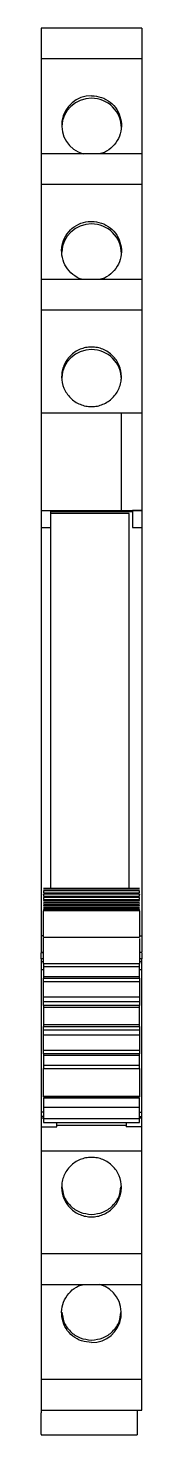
# Model space of a CAD drawing. Header units: millimetres. Extents: x 0 to 6.4, y 0 to 89.5.
import ezdxf

# ---------------------------------------------------------------- set-up
doc = ezdxf.new("R2010")
doc.units = ezdxf.units.MM

msp = doc.modelspace()

# ---------------------------------------------------------------- linework, layer by layer
at = {"color": 7, "linetype": 'Continuous', "lineweight": 25}
for p, q in [((6.4, 89.548), (0, 89.548)), ((0, 89.548), (0, 30.747)), ((6.4, 89.547), (0, 89.547)), ((6.4, 89.548), (6.4, 30.747)), ((6.4, 87.597), (0, 87.597)), ((6.4, 81.548), (0, 81.548)), ((6.4, 81.547), (0, 81.547)), ((6.4, 79.597), (0, 79.597)), ((6.4, 73.548), (0, 73.548)), ((6.4, 73.547), (0, 73.547)), ((6.4, 71.597), (0, 71.597)), ((0, 65.06), (6.4, 65.06)), ((5.1, 58.838), (5.1, 65.06)), ((0, 58.839), (5.1, 58.839)), ((0, 58.838), (5.1, 58.838)), ((0, 58.832), (0.6, 58.832)), ((0.6, 58.832), (0.6, 34.81)), ((5.8, 58.76), (0.6, 58.76)), ((5.6, 58.66), (0.6, 58.66)), ((5.1, 58.839), (6.4, 58.839)), ((5.6, 34.81), (5.6, 58.66)), ((6.4, 58.832), (5.8, 58.832)), ((5.8, 58.832), (5.8, 57.76)), ((0, 57.76), (0.6, 57.76)), ((5.8, 57.76), (6.4, 57.76)), ((6.253, 34.639), (0.147, 34.639)), ((6.253, 34.41), (0.147, 34.41)), ((6.253, 34.2), (0.147, 34.2)), ((0.15, 34.81), (6.25, 34.81)), ((0.15, 34.797), (6.25, 34.797)), ((0.15, 34.704), (6.25, 34.704)), ((0.15, 34.616), (0.15, 34.615)), ((0.15, 34.509), (6.25, 34.509)), ((0.15, 34.391), (0.15, 34.39)), ((0.15, 34.288), (6.25, 34.288)), ((0.15, 34.184), (0.15, 34.183)), ((0.15, 34.086), (6.25, 34.086)), ((6.25, 34.615), (6.25, 34.616)), ((6.25, 34.39), (6.25, 34.391)), ((6.25, 34.183), (6.25, 34.184)), ((6.253, 34.009), (0.147, 34.009)), ((6.253, 33.838), (0.147, 33.838)), ((6.253, 33.687), (0.147, 33.687)), ((6.253, 33.558), (0.147, 33.558)), ((6.253, 33.449), (0.147, 33.449)), ((0.15, 33.997), (0.15, 33.996)), ((6.25, 33.902), (0.15, 33.902)), ((0.15, 33.829), (0.15, 33.828)), ((6.25, 33.739), (0.15, 33.739)), ((6.25, 33.596), (0.15, 33.596)), ((6.25, 33.473), (0.15, 33.473)), ((6.25, 33.371), (0.15, 33.371)), ((0.15, 33.371), (0.15, 33.355)), ((6.25, 33.355), (0.15, 33.355)), ((6.25, 33.996), (6.25, 33.997)), ((6.25, 33.828), (6.25, 33.829)), ((6.25, 33.355), (6.25, 33.371)), ((0.15, 31.76), (0, 31.76)), ((0.147, 31.674), (6.253, 31.674)), ((0.15, 30.01), (0.15, 31.645)), ((6.25, 31.76), (6.4, 31.76)), ((6.25, 31.602), (6.25, 30.01)), ((0, 30.704), (0.15, 30.704)), ((6.4, 30.704), (6.25, 30.704)), ((6.4, 30.7), (6.4, 30.7)), ((0, 30.3), (0, 30.122)), ((0, 29.591), (0, 9.572)), ((0.15, 30.01), (6.25, 30.01)), ((0.15, 29.81), (6.25, 29.81)), ((0.15, 29.81), (0.15, 29.167)), ((6.25, 29.167), (6.25, 29.81)), ((6.4, 1.571), (6.4, 30.3)), ((0.15, 29.167), (6.25, 29.167)), ((0.15, 29.072), (6.25, 29.072)), ((0.15, 27.322), (0.15, 29.072)), ((6.25, 28.835), (0.15, 28.835)), ((6.25, 29.072), (6.25, 27.322)), ((6.25, 27.86), (0.15, 27.86)), ((6.25, 27.56), (0.15, 27.56)), ((6.25, 27.322), (0.15, 27.322)), ((0.15, 27.227), (6.25, 27.227)), ((0.15, 27.227), (0.15, 26.092)), ((6.25, 26.092), (6.25, 27.227)), ((6.25, 26.092), (0.15, 26.092)), ((0.15, 25.997), (6.25, 25.997)), ((0.15, 24.247), (0.15, 25.997)), ((6.25, 25.997), (6.25, 24.247)), ((6.25, 25.76), (0.15, 25.76)), ((0.15, 25.46), (6.25, 25.46)), ((0.15, 24.485), (6.25, 24.485)), ((6.25, 24.247), (0.15, 24.247)), ((6.25, 24.152), (0.15, 24.152)), ((0.15, 24.152), (0.15, 23.51)), ((6.25, 23.51), (0.15, 23.51)), ((0.15, 23.31), (6.25, 23.31)), ((0.15, 21.522), (0.15, 23.31)), ((6.25, 23.51), (6.25, 24.152)), ((6.25, 23.31), (6.25, 21.522)), ((6.25, 21.548), (0.15, 21.548)), ((0.15, 21.522), (6.25, 21.522)), ((0.15, 21.452), (6.25, 21.452)), ((6.25, 20.847), (0.15, 20.847)), ((0.15, 20.269), (0, 20.269)), ((0.15, 20.169), (0, 20.169)), ((0.147, 19.876), (6.253, 19.876)), ((6.25, 20.12), (0.15, 20.12)), ((1, 19.61), (1, 19.876)), ((1, 19.71), (5.4, 19.71)), ((5.4, 19.876), (5.4, 19.61)), ((6.25, 20.269), (6.4, 20.269)), ((6.4, 20.169), (6.25, 20.169)), ((0, 19.61), (1, 19.61)), ((6.4, 19.61), (5.4, 19.61)), ((6.4, 18.06), (0, 18.06)), ((6.4, 11.523), (0, 11.523)), ((-0.001, 9.571), (6.4, 9.571)), ((0, 9.572), (6.4, 9.572)), ((0, 9.571), (0, 1.572)), ((6.4, 3.523), (0, 3.523)), ((-0.001, 1.571), (6.4, 1.571)), ((0, 1.572), (6.4, 1.572)), ((0, 1.571), (0, 1.409)), ((6.1, 1.571), (6.1, -0.002)), ((-0.002, -0.002), (6.1, -0.002))]:
    msp.add_line(p, q, dxfattribs=at)
at = {"color": 8, "linetype": 'Continuous', "lineweight": 25}
for p, q in [((0.15, 30.7), (0, 30.7)), ((6.4, 30.7), (6.25, 30.7)), ((0.15, 30.3), (0, 30.3)), ((0, 30.122), (0.15, 30.122)), ((0.15, 29.591), (0, 29.591)), ((6.4, 30.3), (6.25, 30.3)), ((6.25, 30.122), (6.4, 30.122)), ((6.4, 29.591), (6.25, 29.591)), ((0.15, 20.534), (0, 20.534)), ((6.25, 20.534), (6.4, 20.534))]:
    msp.add_line(p, q, dxfattribs=at)
at = {"color": 7, "linetype": 'Continuous', "lineweight": 25}
for centre, radius, start, end in [((3.189, 83.36), 1.886, 89.65833, 253.83507), ((3.197, 83.191), 1.897, 89.91011, 176.8786), ((3.203, 83.191), 1.897, 0.07525, 90.09314), ((3.197, 75.191), 1.897, 89.91011, 176.8786), ((3.203, 75.191), 1.897, 0.07525, 90.09314), ((3.197, 67.191), 1.897, 89.91011, 176.8786), ((3.203, 67.191), 1.897, 0.07525, 90.09314), ((3.211, 7.76), 1.886, 269.65833, 73.83507)]:
    msp.add_arc(centre, radius, start, end, dxfattribs=at)
for points, knots in [([(3.2, 85.246), (3.414, 85.225), (3.84, 85.184), (4.409, 84.859), (4.841, 84.381), (5.089, 83.782), (5.124, 83.135), (4.943, 82.511), (4.563, 81.99), (4.12, 81.648), (3.799, 81.574), (3.687, 81.548)], [0, 0, 0, 0, 0.117041, 0.234077, 0.35126, 0.46854, 0.585659, 0.702612, 0.819652, 0.936895, 1, 1, 1, 1]), ([(2.664, 73.548), (2.633, 73.553), (2.392, 73.589), (1.994, 73.857), (1.558, 74.327), (1.311, 74.931), (1.276, 75.577), (1.458, 76.199), (1.836, 76.724), (2.367, 77.095), (2.852, 77.231), (3.344, 77.257), (3.841, 77.174), (4.409, 76.862), (4.841, 76.38), (5.089, 75.782), (5.124, 75.135), (4.943, 74.511), (4.563, 73.99), (4.12, 73.648), (3.799, 73.574), (3.687, 73.548)], [0, 0, 0, 0, 0.008594, 0.067358, 0.126197, 0.185083, 0.243889, 0.302612, 0.361378, 0.420246, 0.479117, 0.497896, 0.556663, 0.615427, 0.674265, 0.733152, 0.791958, 0.85068, 0.909446, 0.968315, 1, 1, 1, 1]), ([(3.2, 65.457), (3.075, 65.457), (2.951, 65.469), (2.708, 65.518), (2.588, 65.554), (2.358, 65.65), (2.248, 65.708), (2.042, 65.846), (1.944, 65.927), (1.681, 66.19), (1.54, 66.401), (1.35, 66.858), (1.3, 67.108), (1.3, 67.478), (1.312, 67.604), (1.361, 67.847), (1.397, 67.965), (1.492, 68.194), (1.551, 68.304), (1.688, 68.509), (1.767, 68.604), (1.944, 68.781), (2.04, 68.859), (2.246, 68.996), (2.357, 69.055), (2.587, 69.15), (2.705, 69.185), (2.949, 69.234), (3.075, 69.246), (3.326, 69.246), (3.449, 69.234), (3.692, 69.186), (3.813, 69.15), (4.043, 69.055), (4.152, 68.997), (4.358, 68.86), (4.456, 68.781), (4.719, 68.519), (4.861, 68.309), (5.05, 67.854), (5.1, 67.605), (5.1, 67.234), (5.088, 67.108), (5.04, 66.865), (5.004, 66.747), (4.909, 66.517), (4.849, 66.406), (4.712, 66.2), (4.633, 66.104), (4.456, 65.926), (4.36, 65.848), (4.154, 65.71), (4.043, 65.65), (3.813, 65.555), (3.695, 65.518), (3.451, 65.47), (3.326, 65.457), (3.2, 65.457)], [0, 0, 0, 0, 0.03125, 0.03125, 0.0625, 0.0625, 0.09375, 0.09375, 0.125, 0.125, 0.1875, 0.1875, 0.25, 0.25, 0.28125, 0.28125, 0.3125, 0.3125, 0.34375, 0.34375, 0.375, 0.375, 0.40625, 0.40625, 0.4375, 0.4375, 0.46875, 0.46875, 0.5, 0.5, 0.53125, 0.53125, 0.5625, 0.5625, 0.59375, 0.59375, 0.625, 0.625, 0.6875, 0.6875, 0.75, 0.75, 0.78125, 0.78125, 0.8125, 0.8125, 0.84375, 0.84375, 0.875, 0.875, 0.90625, 0.90625, 0.9375, 0.9375, 0.96875, 0.96875, 1, 1, 1, 1]), ([(0.15, 34.199), (0.15, 34.199), (0.15, 34.2), (0.15, 34.196), (0.15, 34.188), (0.15, 34.184)], [0, 0, 0, 0, 0.129712, 0.564856, 1, 1, 1, 1]), ([(6.25, 34.184), (6.25, 34.188), (6.25, 34.196), (6.25, 34.2), (6.25, 34.199), (6.25, 34.199)], [0, 0, 0, 0, 0.435144, 0.870288, 1, 1, 1, 1]), ([(0.15, 34.009), (0.15, 34.009), (0.15, 34.01), (0.15, 34.007), (0.15, 34), (0.15, 33.997)], [0, 0, 0, 0, 0.017258, 0.508629, 1, 1, 1, 1]), ([(0.15, 33.837), (0.15, 33.837), (0.15, 33.837), (0.15, 33.832), (0.15, 33.829)], [0, 0, 0, 0, 0.4372494, 1, 1, 1, 1]), ([(0.15, 33.687), (0.15, 33.687), (0.15, 33.687), (0.15, 33.683), (0.15, 33.681)], [0, 0, 0, 0, 0.338036, 1, 1, 1, 1]), ([(0.15, 31.69), (0.15, 31.687), (0.15, 31.676), (0.15, 31.796), (0.15, 32.028), (0.15, 32.342), (0.15, 32.682), (0.15, 32.996), (0.15, 33.248), (0.15, 33.319), (0.15, 33.355)], [0, 0, 0, 0, 0.062085, 0.196072, 0.33006, 0.464048, 0.598036, 0.732024, 0.866012, 1, 1, 1, 1]), ([(6.25, 33.997), (6.25, 34), (6.25, 34.007), (6.25, 34.01), (6.25, 34.009), (6.25, 34.009)], [0, 0, 0, 0, 0.491371, 0.982742, 1, 1, 1, 1]), ([(6.25, 33.829), (6.25, 33.832), (6.25, 33.837), (6.25, 33.837), (6.25, 33.837)], [0, 0, 0, 0, 0.562751, 1, 1, 1, 1]), ([(6.25, 33.681), (6.25, 33.683), (6.25, 33.687), (6.25, 33.687), (6.25, 33.687)], [0, 0, 0, 0, 0.661964, 1, 1, 1, 1]), ([(6.25, 33.355), (6.25, 33.319), (6.25, 33.248), (6.25, 32.996), (6.25, 32.682), (6.25, 32.342), (6.25, 32.028), (6.25, 31.796), (6.25, 31.676), (6.25, 31.687), (6.25, 31.69)], [0, 0, 0, 0, 0.133988, 0.267976, 0.401964, 0.535952, 0.66994, 0.803928, 0.937915, 1, 1, 1, 1]), ([(0, 30.3), (0, 30.405), (0, 30.509), (0, 30.657), (0, 30.7), (0, 30.7)], [0, 0, 0, 0, 0.5, 0.5, 1, 1, 1, 1]), ([(6.4, 30.7), (6.4, 30.699), (6.4, 30.656), (6.4, 30.508), (6.4, 30.404), (6.4, 30.3)], [0, 0, 0, 0, 0.5, 0.5, 1, 1, 1, 1]), ([(0, 30.122), (0, 30.086), (0, 30.013), (0, 29.905), (0, 29.799), (0, 29.694), (0, 29.625), (0, 29.591)], [0, 0, 0, 0, 0.2010596, 0.4005306, 0.5994694, 0.7989404, 1, 1, 1, 1]), ([(0.15, 23.51), (0.15, 23.51), (0.15, 23.488), (0.15, 23.414), (0.15, 23.362), (0.15, 23.31)], [0, 0, 0, 0, 0.5, 0.5, 1, 1, 1, 1]), ([(6.25, 23.31), (6.25, 23.362), (6.25, 23.414), (6.25, 23.488), (6.25, 23.51), (6.25, 23.51)], [0, 0, 0, 0, 0.5, 0.5, 1, 1, 1, 1]), ([(0.15, 21.452), (0.15, 21.423), (0.15, 21.338), (0.15, 21.112), (0.15, 20.971), (0.15, 20.847)], [0, 0, 0, 0, 0.5, 0.5, 1, 1, 1, 1]), ([(6.25, 20.847), (6.25, 20.971), (6.25, 21.112), (6.25, 21.338), (6.25, 21.423), (6.25, 21.452)], [0, 0, 0, 0, 0.5, 0.5, 1, 1, 1, 1]), ([(0.15, 20.12), (0.15, 20.08), (0.15, 20), (0.15, 19.92), (0.15, 19.877), (0.15, 19.88), (0.15, 19.881)], [0, 0, 0, 0, 0.284617, 0.569234, 0.85385, 1, 1, 1, 1]), ([(6.25, 19.881), (6.25, 19.88), (6.25, 19.877), (6.25, 19.92), (6.25, 20), (6.25, 20.08), (6.25, 20.12)], [0, 0, 0, 0, 0.14615, 0.430766, 0.715383, 1, 1, 1, 1]), ([(3.2, 13.874), (3.075, 13.874), (2.951, 13.886), (2.708, 13.934), (2.588, 13.97), (2.358, 14.065), (2.248, 14.123), (2.042, 14.259), (1.944, 14.339), (1.681, 14.6), (1.54, 14.811), (1.35, 15.266), (1.3, 15.515), (1.3, 15.886), (1.312, 16.011), (1.361, 16.255), (1.397, 16.373), (1.492, 16.603), (1.551, 16.714), (1.688, 16.92), (1.767, 17.016), (1.944, 17.193), (2.04, 17.272), (2.246, 17.41), (2.357, 17.47), (2.587, 17.565), (2.705, 17.601), (2.949, 17.65), (3.075, 17.663), (3.326, 17.663), (3.449, 17.65), (3.692, 17.602), (3.813, 17.565), (4.043, 17.47), (4.152, 17.411), (4.358, 17.273), (4.456, 17.193), (4.719, 16.93), (4.861, 16.718), (5.05, 16.262), (5.1, 16.012), (5.1, 15.641), (5.088, 15.516), (5.04, 15.273), (5.004, 15.155), (4.909, 14.926), (4.849, 14.815), (4.712, 14.611), (4.633, 14.515), (4.456, 14.339), (4.36, 14.261), (4.154, 14.124), (4.043, 14.065), (3.813, 13.97), (3.695, 13.934), (3.451, 13.886), (3.326, 13.874), (3.2, 13.874)], [0, 0, 0, 0, 0.03125, 0.03125, 0.0625, 0.0625, 0.09375, 0.09375, 0.125, 0.125, 0.1875, 0.1875, 0.25, 0.25, 0.28125, 0.28125, 0.3125, 0.3125, 0.34375, 0.34375, 0.375, 0.375, 0.40625, 0.40625, 0.4375, 0.4375, 0.46875, 0.46875, 0.5, 0.5, 0.53125, 0.53125, 0.5625, 0.5625, 0.59375, 0.59375, 0.625, 0.625, 0.6875, 0.6875, 0.75, 0.75, 0.78125, 0.78125, 0.8125, 0.8125, 0.84375, 0.84375, 0.875, 0.875, 0.90625, 0.90625, 0.9375, 0.9375, 0.96875, 0.96875, 1, 1, 1, 1]), ([(1.321, 15.819), (1.347, 15.608), (1.403, 15.149), (1.826, 14.555), (2.453, 14.117), (2.951, 14.06), (3.2, 14.031)], [0, 0, 0, 0, 0.221372, 0.480915, 0.740457, 1, 1, 1, 1]), ([(3.2, 14.031), (3.449, 14.06), (3.947, 14.117), (4.573, 14.555), (4.994, 15.142), (5.049, 15.592), (5.074, 15.796)], [0, 0, 0, 0, 0.261752, 0.523504, 0.785256, 1, 1, 1, 1]), ([(3.2, 5.874), (2.987, 5.894), (2.56, 5.936), (1.992, 6.26), (1.559, 6.739), (1.311, 7.338), (1.277, 7.984), (1.458, 8.609), (1.837, 9.129), (2.28, 9.472), (2.601, 9.545), (2.713, 9.571)], [0, 0, 0, 0, 0.117041, 0.234077, 0.35126, 0.46854, 0.585659, 0.702612, 0.819652, 0.936895, 1, 1, 1, 1]), ([(1.321, 7.819), (1.347, 7.608), (1.403, 7.149), (1.826, 6.555), (2.453, 6.117), (2.951, 6.06), (3.2, 6.031)], [0, 0, 0, 0, 0.221372, 0.480915, 0.740457, 1, 1, 1, 1]), ([(3.2, 6.031), (3.449, 6.06), (3.947, 6.117), (4.573, 6.555), (4.994, 7.142), (5.049, 7.592), (5.074, 7.796)], [0, 0, 0, 0, 0.261752, 0.523504, 0.785256, 1, 1, 1, 1]), ([(0, 0.05), (0, 0.096), (0, 0.172), (0, 0.369), (0, 0.49), (0, 0.752), (0, 0.892), (0, 1.165), (0, 1.296), (0, 1.409)], [0, 0, 0, 0, 0.25, 0.25, 0.5, 0.5, 0.75, 0.75, 1, 1, 1, 1]), ([(0, 0.05), (0, 0.032), (0, 0.001), (0, 0.002), (0, 0.002)], [0, 0, 0, 0, 0.59716, 1, 1, 1, 1])]:
    msp.add_open_spline(points, degree=3, knots=knots, dxfattribs=at)
for points in [[(0.15, 34.635), (0.15, 34.644), (0.15, 34.637), (0.15, 34.616)], [(0.15, 34.615), (0.15, 34.591), (0.15, 34.552), (0.15, 34.509)], [(0.15, 34.404), (0.15, 34.415), (0.15, 34.41), (0.15, 34.391)], [(0.15, 34.39), (0.15, 34.368), (0.15, 34.33), (0.15, 34.288)], [(0.15, 34.183), (0.15, 34.164), (0.15, 34.127), (0.15, 34.086)], [(6.25, 34.616), (6.25, 34.637), (6.25, 34.644), (6.25, 34.635)], [(6.25, 34.509), (6.25, 34.552), (6.25, 34.591), (6.25, 34.615)], [(6.25, 34.391), (6.25, 34.41), (6.25, 34.415), (6.25, 34.404)], [(6.25, 34.288), (6.25, 34.33), (6.25, 34.368), (6.25, 34.39)], [(6.25, 34.086), (6.25, 34.127), (6.25, 34.164), (6.25, 34.183)], [(0.15, 33.446), (0.15, 33.438), (0.15, 33.41), (0.15, 33.371)], [(6.25, 33.371), (6.25, 33.41), (6.25, 33.438), (6.25, 33.446)], [(0.15, 30.01), (0.15, 29.962), (0.15, 29.914), (0.15, 29.878)], [(0.15, 29.878), (0.15, 29.835), (0.15, 29.81), (0.15, 29.81)], [(6.25, 29.878), (6.25, 29.914), (6.25, 29.962), (6.25, 30.01)], [(6.25, 29.81), (6.25, 29.81), (6.25, 29.835), (6.25, 29.878)], [(0.15, 29.167), (0.15, 29.126), (0.15, 29.085), (0.15, 29.072)], [(6.25, 29.072), (6.25, 29.085), (6.25, 29.126), (6.25, 29.167)], [(0.15, 27.322), (0.15, 27.309), (0.15, 27.269), (0.15, 27.227)], [(6.25, 27.227), (6.25, 27.269), (6.25, 27.309), (6.25, 27.322)], [(0.15, 26.092), (0.15, 26.051), (0.15, 26.01), (0.15, 25.997)], [(6.25, 25.997), (6.25, 26.01), (6.25, 26.051), (6.25, 26.092)], [(0.15, 24.247), (0.15, 24.234), (0.15, 24.194), (0.15, 24.152)], [(6.25, 24.152), (6.25, 24.194), (6.25, 24.234), (6.25, 24.247)], [(0.15, 20.847), (0.15, 20.595), (0.15, 20.351), (0.15, 20.12)], [(6.25, 20.12), (6.25, 20.351), (6.25, 20.595), (6.25, 20.847)]]:
    msp.add_open_spline(points, degree=3, dxfattribs=at)

doc.saveas('drawing.dxf')
